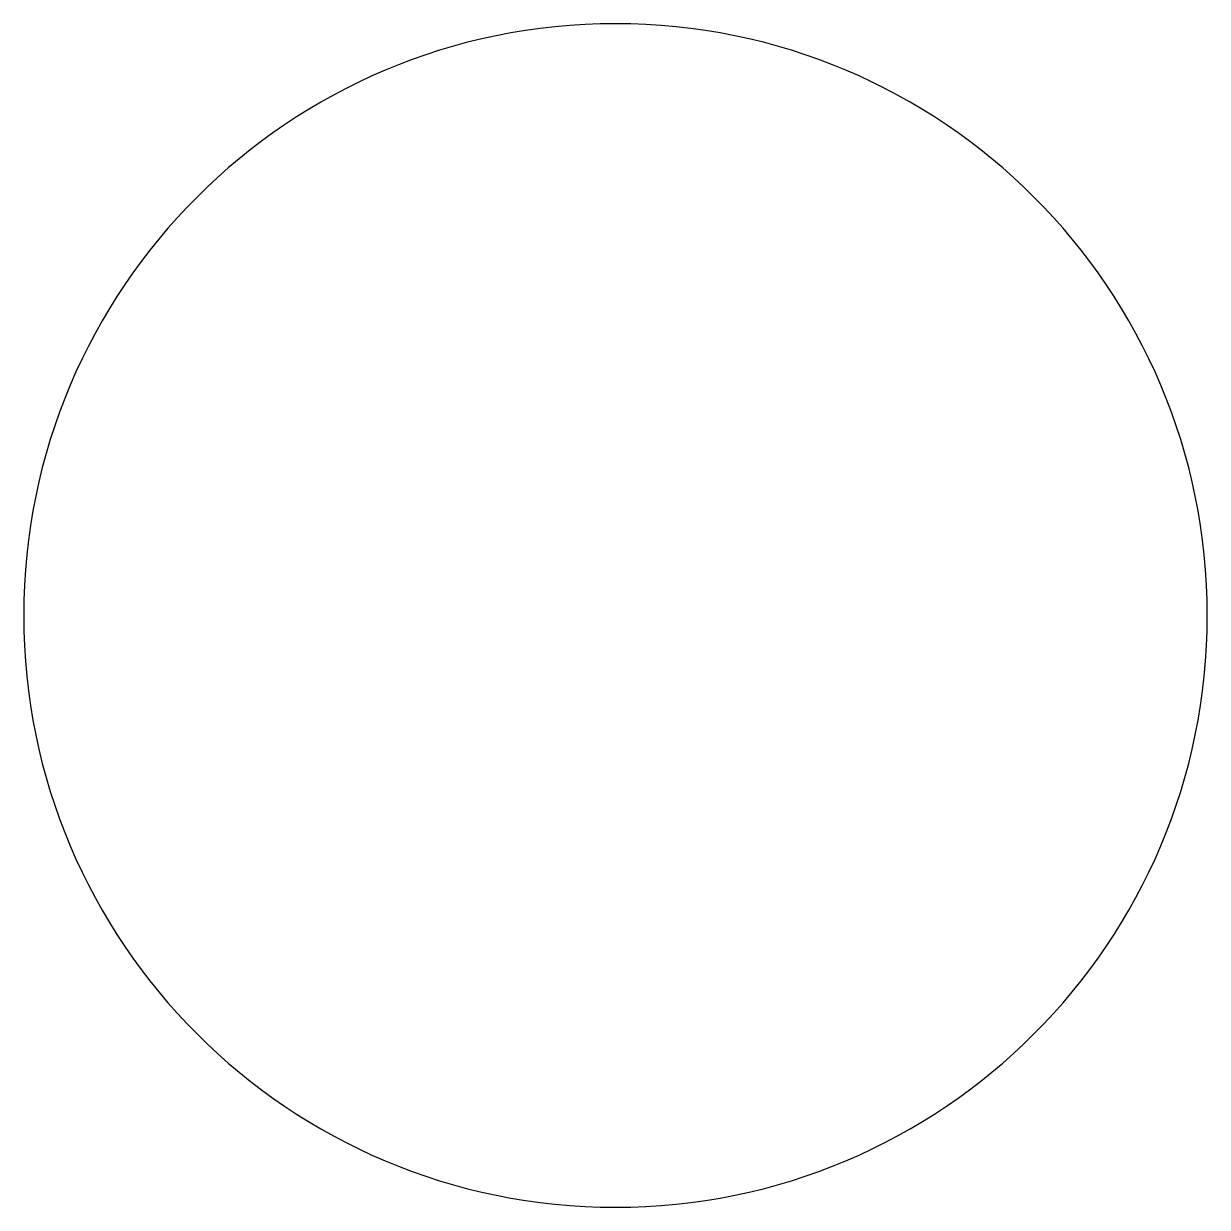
# Model space of a CAD drawing. Header units: millimetres. Extents: x 0 to 25, y 0 to 25.
import ezdxf

# ---------------------------------------------------------------- set-up
doc = ezdxf.new("R2010")
doc.units = ezdxf.units.MM
doc.layers.add('CUT', color=7, linetype='CONTINUOUS')

msp = doc.modelspace()

# ---------------------------------------------------------------- linework, layer by layer
at = {"layer": 'CUT'}
msp.add_lwpolyline([(0, 12.5, 1), (25, 12.5, 1)], format="xyb", close=True, dxfattribs=at)

doc.saveas('drawing.dxf')
